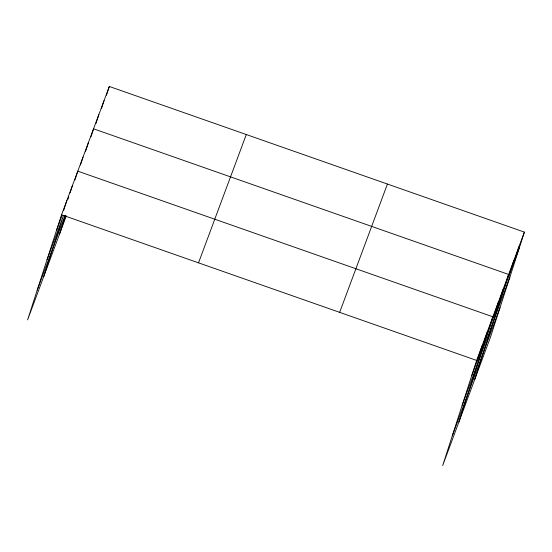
<?xml version="1.0" encoding="UTF-8"?>
<svg xmlns="http://www.w3.org/2000/svg" width="552" height="552" viewBox="0 0 552 552"><rect width="100%" height="100%" fill="white"/><g stroke="black" fill="none" stroke-linecap="round" stroke-linejoin="round"><path stroke-width="0.83" d="M524.4 232.109L476.638 360.421L442.69 465.529L490.452 337.217L524.4 232.109L109.31 86.471L61.548 214.783L27.6 319.891L66.316 215.887M63.604 210.636L66.964 200.245M67.986 199.293L68.758 196.892M70.049 192.896L72.374 185.7M43.843 276.262L63.301 216.025L47.058 259.647M74.948 179.952L77.791 171.154L492.874 316.8L458.926 421.907M80.461 165.041L83.041 157.044M85.456 151.724L88.299 142.927M59.602 233.924L65.405 215.963M90.97 136.806L93.55 128.809L508.64 274.454L474.692 379.562M95.965 123.496L98.801 114.699M101.478 108.578L104.059 100.581M106.474 95.261L109.31 86.471M477.142 361.077L482.048 345.883M482.558 346.532L487.464 331.338M493.226 317.876L498.132 302.682M498.477 303.759L503.383 288.565M508.985 275.531L513.891 260.337M514.236 261.413L519.149 246.22M56.642 229.977L62.052 215.439M37.184 290.221L65.101 215.225M198.527 262.849L246.289 134.529M339.659 312.363L387.421 184.044M471.732 375.615L519.494 247.303M462.148 405.292L509.91 276.973M452.274 435.859L500.036 307.547M61.548 214.783L476.638 360.421"/></g></svg>
